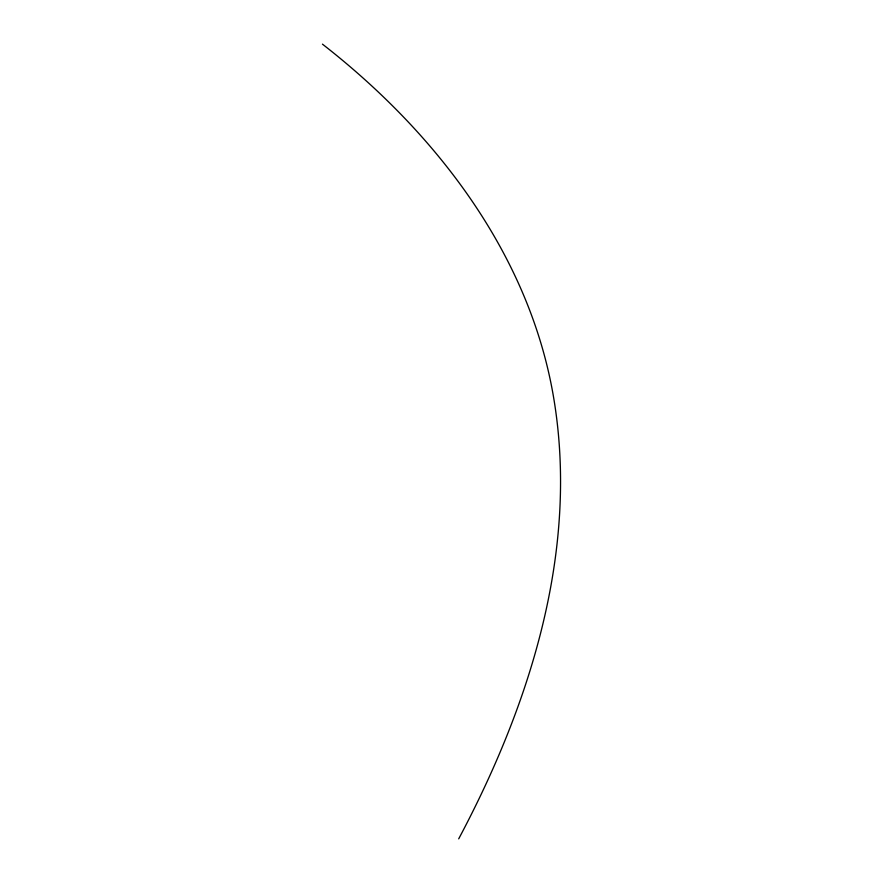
<?xml version="1.0" encoding="UTF-8"?>
<svg xmlns="http://www.w3.org/2000/svg" width="883" height="883" viewBox="0 0 883 883"><rect width="100%" height="100%" fill="white"/><g stroke="black" fill="none" stroke-linecap="round" stroke-linejoin="round"><path stroke-width="1.32" d="M458.696 838.85C529.877 704.976 579.281 550.904 553.718 398.112C529.601 254.028 435.407 132.152 322.45 44.15"/></g></svg>
